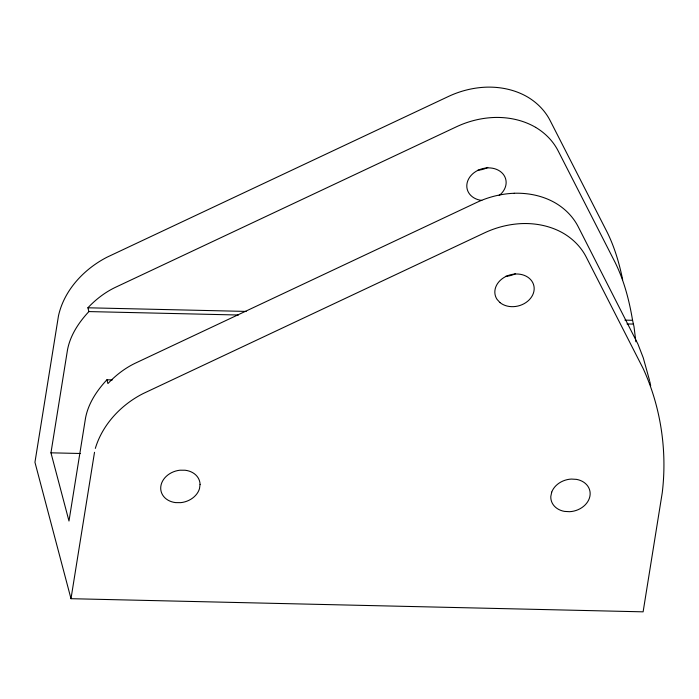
<?xml version="1.0" encoding="UTF-8"?>
<svg xmlns="http://www.w3.org/2000/svg" width="699" height="699" viewBox="0 0 699 699"><rect width="100%" height="100%" fill="white"/><g stroke="black" fill="none" stroke-linecap="round" stroke-linejoin="round"><path stroke-width="1.05" d="M112.373 379.915L106.921 379.784C96.873 390.558 88.231 403.48 85.505 418.185L68.983 521.026L50.957 452.821L67.48 349.981C70.206 335.275 78.847 322.353 88.895 311.579L238.438 315.013M95.326 448.4C102.491 424.503 121.084 404.773 143.094 393.598L485.027 232.627C496.683 227.219 509.37 224.064 522.223 223.575A74.138 59.826 -14.8 0 1 563.7 233.466C573.058 239.032 581.018 247.009 586.042 256.716L643.08 368.373C660.808 406.853 667.353 450.715 662.25 492.743L643.115 611.835L70.992 598.694L94.514 452.288M88.895 311.579L87.899 307.787C95.693 299.539 104.815 292.444 115.064 287.499L456.997 126.528C468.653 121.119 481.34 117.965 494.193 117.476A74.138 59.826 -14.8 0 1 535.661 127.367M514.211 193.265C501.366 193.754 488.68 196.908 477.015 202.317L135.082 363.288C124.833 368.224 115.711 375.319 107.917 383.576L106.921 379.784M87.899 307.787L246.162 311.422M624.923 320.125L632.569 320.299L634.002 326.643L635.872 341.75M627.02 323.943L633.565 324.091M50.957 452.821L80.437 453.494M535.661 127.367C545.028 132.924 552.988 140.91 558.012 150.617L615.05 262.274C624.058 280.474 629.222 300.343 632.569 320.299M70.992 598.694L34.95 462.284L58.471 315.878C64.125 290.146 84.055 269.001 107.052 257.188L448.985 96.217C460.641 90.809 473.328 87.655 486.181 87.165A74.138 59.826 -14.8 0 1 527.658 97.047C537.024 102.613 544.975 110.599 549.999 120.307L607.038 231.963C614.526 247.018 619.297 263.287 622.66 279.714M649.581 380.553L643.263 357.827L637.942 344.091L578.038 226.397C573.005 216.699 565.054 208.713 555.688 203.156A74.138 59.826 -14.8 0 0 514.219 193.256M649.825 381.584L650.69 385.813M515.556 273.641A19.904 16.068 -14.8 0 1 505.604 276.323M481.821 200.43A19.904 16.068 -14.8 0 1 468.732 178.752A19.904 16.068 -14.8 0 1 498.501 170.303A19.904 16.068 -14.8 0 1 499.2 195.493M487.797 167.393A19.904 16.068 -14.8 0 1 477.889 170.207M200.063 484.372L199.495 488.636A19.904 16.068 -14.8 0 1 180.77 502.642L175.667 502.616A19.904 16.068 -14.8 0 1 160.822 486.347A19.904 16.068 -14.8 0 1 179.993 470.209L185.104 470.235A19.904 16.068 -14.8 0 1 200.063 484.372M551.712 492.131L550.812 496.386A19.904 16.068 -14.8 0 0 564.521 511.397L569.58 511.694A19.904 16.068 -14.8 0 0 589.851 496.526A19.904 16.068 -14.8 0 0 576.422 479.365L571.363 479.068A19.904 16.068 -14.8 0 0 551.712 492.131M499.968 302.571L497.033 299.347A19.904 16.068 -14.8 0 1 513.678 274.165A19.904 16.068 -14.8 0 1 532.673 294.969A19.904 16.068 -14.8 0 1 499.968 302.571"/></g></svg>
